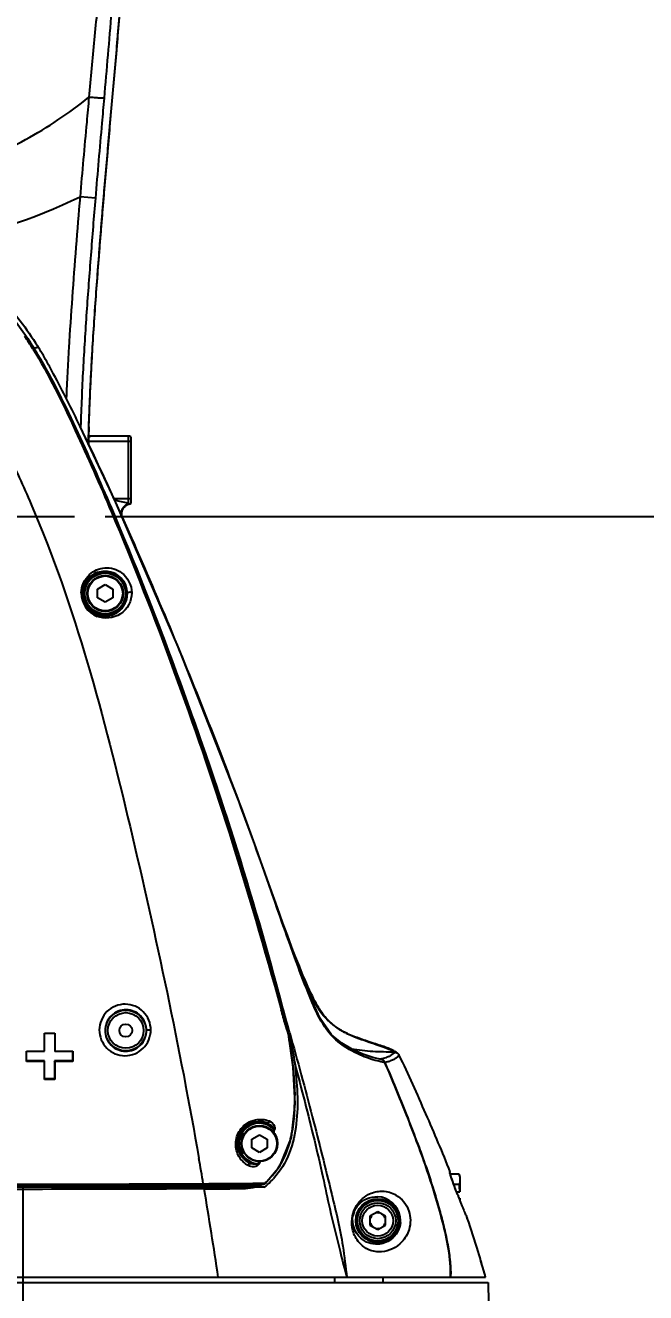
# Model space of a CAD drawing. Header units: millimetres. Extents: x 4086 to 8300, y 123 to 1549.
# Drawn here: x 7783.8 to 7813.9, y 1065.8 to 1127.4 of the extents above; entities that cross this region are included whole.
import ezdxf

# ---------------------------------------------------------------- set-up
doc = ezdxf.new("R2010")
doc.units = ezdxf.units.MM
doc.linetypes.add('CENTER', pattern=[0.6, 0.375, -0.075, 0.075, -0.075])
for name, color, linetype in [('中心线', 7, 'Continuous'), ('外形图', 7, 'Continuous'), ('尺寸标注', 7, 'Continuous'), ('运动范围', 7, 'Continuous')]:
    doc.layers.add(name, color=color, linetype=linetype)
doc.styles.add('思源黑', font='SourceHanSansCN-Normal.ttf')
doc.dimstyles.new('尺寸标注_1_4比例', dxfattribs={"dimtxt": 7, "dimasz": 6, "dimexe": 2, "dimexo": 1.5, "dimgap": 1, "dimtad": 1, "dimdec": 1, "dimlfac": 4, "dimdsep": 46, "dimtxsty": '思源黑', "dimcen": 0.09, "dimadec": 0, "dimazin": 0, "dimtp": 0.01, "dimtm": 0.01, "dimtfac": 1, "dimtdec": 1, "dimtofl": 0, "dimtmove": 0, "dimatfit": 3, "dimfxl": 1, "dimtolj": 1, "dimarcsym": 0})

# ---------------------------------------------------------------- blocks, each defined once
blk = doc.blocks.new('*D784')
at = {"layer": 'Defpoints', "color": 0}
for p in [(7771.133, 1079.219), (7783.633, 1072.555), (7783.633, 998.904)]:
    blk.add_point(p, dxfattribs=at)
at = {"layer": '尺寸标注', "color": 0, "lineweight": -2}
for p, q in [((7771.133, 1077.719), (7771.133, 996.904)), ((7783.633, 1071.055), (7783.633, 996.904)), ((7765.133, 998.904), (7759.133, 998.904)), ((7789.633, 998.904), (7795.633, 998.904))]:
    blk.add_line(p, q, dxfattribs=at)
at = {"layer": '尺寸标注', "color": 0}
for points in [[(7765.133, 997.904), (7765.133, 999.904), (7771.133, 998.904)], [(7789.633, 999.904), (7789.633, 997.904), (7783.633, 998.904)]]:
    blk.add_solid(points, dxfattribs=at)
at = {"layer": '尺寸标注', "color": 0, "insert": (7776.87, 1003.528), "char_height": 7, "attachment_point": 5, "style": '思源黑'}
blk.add_mtext('\\A1;50', dxfattribs=at)
blk = doc.blocks.new('*D786')
at = {"layer": 'Defpoints', "color": 0}
for p in [(7797.579, 1186.055), (7786.133, 1103.555), (7962.414, 1103.555)]:
    blk.add_point(p, dxfattribs=at)
at = {"layer": '尺寸标注', "color": 0, "lineweight": -2}
for p, q in [((7799.079, 1186.055), (7964.414, 1186.055)), ((7962.414, 1180.055), (7962.414, 1109.555)), ((7787.633, 1103.555), (7964.414, 1103.555))]:
    blk.add_line(p, q, dxfattribs=at)
at = {"layer": '尺寸标注', "color": 0}
for points in [[(7963.414, 1180.055), (7961.414, 1180.055), (7962.414, 1186.055)], [(7961.414, 1109.555), (7963.414, 1109.555), (7962.414, 1103.555)]]:
    blk.add_solid(points, dxfattribs=at)
at = {"layer": '尺寸标注', "color": 0, "insert": (7957.785, 1144.805), "char_height": 7, "attachment_point": 5, "rotation": 90, "style": '思源黑'}
blk.add_mtext('\\A1;330', dxfattribs=at)
blk = doc.blocks.new('*D787')
at = {"layer": 'Defpoints', "color": 0}
for p in [(7786.133, 1103.555), (7811.849, 1016.055), (7962.414, 1016.055)]:
    blk.add_point(p, dxfattribs=at)
at = {"layer": '尺寸标注', "color": 0, "lineweight": -2}
for p, q in [((7787.633, 1103.555), (7964.414, 1103.555)), ((7962.414, 1097.555), (7962.414, 1022.055)), ((7813.349, 1016.055), (7964.414, 1016.055))]:
    blk.add_line(p, q, dxfattribs=at)
at = {"layer": '尺寸标注', "color": 0}
for points in [[(7963.414, 1097.555), (7961.414, 1097.555), (7962.414, 1103.555)], [(7961.414, 1022.055), (7963.414, 1022.055), (7962.414, 1016.055)]]:
    blk.add_solid(points, dxfattribs=at)
at = {"layer": '尺寸标注', "color": 0, "insert": (7957.785, 1059.805), "char_height": 7, "attachment_point": 5, "rotation": 90, "style": '思源黑'}
blk.add_mtext('\\A1;350', dxfattribs=at)
blk = doc.blocks.new('*D791')
at = {"layer": 'Defpoints', "color": 0}
for p in [(7871.487, 1103.555), (7783.633, 1004.677), (7783.633, 978.687)]:
    blk.add_point(p, dxfattribs=at)
at = {"layer": '尺寸标注', "color": 0, "lineweight": -2}
for p, q in [((7871.487, 1102.055), (7871.487, 976.687)), ((7783.633, 1003.177), (7783.633, 976.687)), ((7865.487, 978.687), (7789.633, 978.687))]:
    blk.add_line(p, q, dxfattribs=at)
at = {"layer": '尺寸标注', "color": 0}
for points in [[(7789.633, 979.687), (7789.633, 977.687), (7783.633, 978.687)], [(7865.487, 977.687), (7865.487, 979.687), (7871.487, 978.687)]]:
    blk.add_solid(points, dxfattribs=at)
at = {"layer": '尺寸标注', "color": 0, "insert": (7827.56, 983.316), "char_height": 7, "attachment_point": 5, "style": '思源黑'}
blk.add_mtext('\\A1;351.4', dxfattribs=at)

msp = doc.modelspace()

# ---------------------------------------------------------------- linework, layer by layer
at = {"layer": '中心线', "linetype": 'CENTER', "ltscale": 20}
msp.add_line((7771.1327, 1103.5546), (7786.1327, 1103.5546), dxfattribs=at)
at = {"layer": '外形图'}
for p, q in [((7787.1561, 1119.0338), (7786.4097, 1119.0954)), ((7784.1632, 1111.7313), (7784.1403, 1111.7285)), ((7784.1403, 1111.7284), (7784.1475, 1111.7168)), ((7784.1636, 1111.7305), (7784.1727, 1111.7158)), ((7786.437, 1107.9253), (7786.4356, 1107.8842)), ((7788.7577, 1107.456), (7786.9459, 1107.456)), ((7788.7577, 1107.456), (7788.7577, 1104.194)), ((7786.8202, 1107.206), (7788.8827, 1107.206)), ((7788.8827, 1107.4225), (7788.8827, 1104.1867)), ((7788.8827, 1104.4032), (7788.0686, 1104.4032)), ((7787.2603, 1100.0196), (7787.6327, 1100.2346)), ((7787.6327, 1100.2346), (7788.0051, 1100.0196)), ((7787.2603, 1099.5896), (7787.2603, 1100.0196)), ((7787.6327, 1099.3746), (7787.2603, 1099.5896)), ((7788.0051, 1099.5896), (7787.6327, 1099.3746)), ((7788.0051, 1100.0196), (7788.0051, 1099.5896)), ((7791.8828, 1093.646), (7791.9136, 1093.5586)), ((7794.2516, 1089.3833), (7794.2544, 1089.3843)), ((7794.0559, 1087.1037), (7794.1088, 1086.9335)), ((7796.272, 1083.7778), (7796.0091, 1084.5104)), ((7796.1745, 1079.6341), (7796.1939, 1079.5645)), ((7796.2475, 1079.6546), (7796.2451, 1079.654)), ((7796.3395, 1079.2912), (7796.2475, 1079.6546)), ((7796.4859, 1078.6528), (7796.3395, 1079.2912)), ((7796.539, 1078.3797), (7796.4859, 1078.6528)), ((7784.6846, 1078.4152), (7785.1634, 1078.4159)), ((7784.6846, 1077.5421), (7784.6846, 1078.4152)), ((7785.1634, 1078.4159), (7785.1846, 1078.4159)), ((7785.1846, 1078.4159), (7785.1846, 1077.5428)), ((7796.539, 1078.3797), (7796.5216, 1078.3766)), ((7796.7765, 1076.7689), (7796.539, 1078.3797)), ((7783.8096, 1077.0423), (7783.8096, 1077.5411)), ((7783.8135, 1077.0706), (7783.8134, 1077.5467)), ((7784.6846, 1077.5421), (7784.6866, 1077.5474)), ((7785.1846, 1077.5428), (7785.1637, 1077.5479)), ((7786.0367, 1077.5441), (7786.0596, 1077.5441)), ((7786.0368, 1077.549), (7786.0368, 1077.3899)), ((7786.0368, 1077.3899), (7786.0369, 1077.0731)), ((7786.0596, 1077.5441), (7786.0596, 1077.0453)), ((7783.8096, 1077.0423), (7783.8136, 1077.0707)), ((7784.6846, 1077.0433), (7784.6867, 1077.0714)), ((7784.6846, 1076.1705), (7784.6846, 1077.0433)), ((7784.6869, 1076.2008), (7784.6867, 1077.0713)), ((7785.1846, 1077.0439), (7785.1638, 1077.0719)), ((7785.1639, 1077.0719), (7785.164, 1076.2014)), ((7785.1846, 1077.0439), (7785.1846, 1076.1712)), ((7786.0596, 1077.0453), (7786.0368, 1077.0731)), ((7784.6846, 1076.1705), (7784.6869, 1076.2009)), ((7785.1846, 1076.1712), (7784.6846, 1076.1705)), ((7785.164, 1076.2013), (7784.6869, 1076.2008)), ((7785.1846, 1076.1712), (7785.164, 1076.2014)), ((7795.8741, 1073.7571), (7795.8133, 1073.7718)), ((7794.7603, 1073.2696), (7795.1327, 1073.4846)), ((7794.7603, 1072.8396), (7794.7603, 1073.2696)), ((7795.1327, 1073.4846), (7795.5051, 1073.2696)), ((7795.5051, 1073.2696), (7795.5051, 1072.8396)), ((7795.1327, 1072.6246), (7794.7603, 1072.8396)), ((7795.5051, 1072.8396), (7795.1327, 1072.6246)), ((7795.0883, 1072.033), (7795.0393, 1072.0702)), ((7795.4133, 1071.1112), (7796.1231, 1071.9482)), ((7792.3682, 1071.103), (7792.4028, 1071.1031)), ((7792.4028, 1071.103), (7792.4473, 1071.1032)), ((7794.8161, 1071.1217), (7794.9333, 1071.1228)), ((7794.9333, 1071.1228), (7795.2132, 1071.1256)), ((7795.2132, 1071.1256), (7795.3442, 1071.127)), ((7795.3442, 1071.127), (7795.3668, 1071.1272)), ((7795.3668, 1071.1272), (7795.3987, 1071.1275)), ((7795.3934, 1071.0962), (7795.4133, 1071.1112)), ((7795.4115, 1071.1132), (7795.3983, 1071.128)), ((7804.3907, 1071.6759), (7804.3908, 1071.6764)), ((7804.3907, 1071.6753), (7804.3907, 1071.6759)), ((7804.3907, 1071.6747), (7804.3907, 1071.6753)), ((7804.3908, 1071.6764), (7804.3909, 1071.677)), ((7804.3909, 1071.677), (7804.391, 1071.6774)), ((7804.3935, 1071.6421), (7804.3929, 1071.6451)), ((7804.3979, 1071.6235), (7804.3935, 1071.6421)), ((7804.8464, 1071.5649), (7804.414, 1071.5649)), ((7804.4945, 1071.316), (7804.4965, 1071.3113)), ((7804.8827, 1071.4296), (7804.8464, 1071.5649)), ((7804.8827, 1071.4296), (7804.8827, 1070.7046)), ((7795.3686, 1070.9296), (7770.6339, 1070.9296)), ((7792.3683, 1071.0364), (7792.4032, 1071.0366)), ((7792.4452, 1070.8523), (7792.3694, 1070.852)), ((7792.4032, 1071.0366), (7792.448, 1071.0368)), ((7794.6555, 1071.0497), (7794.9346, 1071.0517)), ((7794.9346, 1071.0517), (7795.209, 1071.0537)), ((7801.0002, 1070.737), (7801.1173, 1070.7385)), ((7804.8464, 1071.0598), (7804.5855, 1071.0598)), ((7804.7166, 1070.7046), (7804.8827, 1070.7046)), ((7804.7261, 1070.6792), (7804.7166, 1070.7046)), ((7804.8827, 1070.4046), (7804.8312, 1070.4046)), ((7804.8827, 1070.4046), (7804.8827, 1070.2714)), ((7800.8827, 1069.7376), (7800.5077, 1069.5211)), ((7800.5077, 1069.5211), (7800.5077, 1069.0881)), ((7801.2577, 1069.5211), (7800.8827, 1069.7376)), ((7801.2577, 1069.0881), (7801.2577, 1069.5211)), ((7800.5077, 1069.0881), (7800.8827, 1068.8716)), ((7800.8827, 1068.8716), (7801.2577, 1069.0881)), ((7805.7618, 1067.8046), (7805.7725, 1067.8046)), ((7761.0113, 1066.3046), (7806.2486, 1066.3046)), ((7762.8457, 1066.5546), (7804.4184, 1066.5546)), ((7798.7881, 1066.5546), (7798.7881, 1066.3046)), ((7798.7881, 1066.5546), (7798.7881, 1066.3046)), ((7801.1327, 1066.5546), (7801.1327, 1066.3046)), ((7804.4184, 1066.5546), (7806.1277, 1066.5546)), ((7806.2486, 1066.3046), (7806.2748, 1065.3046))]:
    msp.add_line(p, q, dxfattribs=at)
for points in [[(7794.2544, 1089.3843), (7791.2295, 1097.094), (7788.1009, 1104.3343), (7786.4167, 1107.9262)], [(7786.9458, 1107.456), (7786.9152, 1107.4569), (7786.8798, 1107.4604), (7786.8447, 1107.4664), (7786.83, 1107.47)], [(7788.4808, 1103.4705), (7788.4687, 1103.5), (7788.4571, 1103.535), (7788.4481, 1103.5708), (7788.4417, 1103.6073), (7788.4381, 1103.6441), (7788.4372, 1103.6811), (7788.439, 1103.718), (7788.4435, 1103.7547), (7788.4508, 1103.7908), (7788.4606, 1103.8263), (7788.4731, 1103.861), (7788.488, 1103.8946), (7788.5054, 1103.9271), (7788.5251, 1103.9581), (7788.547, 1103.9877), (7788.5712, 1104.0156), (7788.5974, 1104.0418), (7788.6255, 1104.0659), (7788.6553, 1104.0879), (7788.6867, 1104.1077), (7788.7194, 1104.125), (7788.7531, 1104.1398), (7788.7876, 1104.1521), (7788.8175, 1104.1605)], [(7796.2497, 1083.7947), (7795.7067, 1085.3516), (7794.9713, 1087.422), (7794.2544, 1089.3843)], [(7796.0091, 1084.5104), (7795.5095, 1085.9091), (7795.4094, 1086.1885)], [(7801.0462, 1077.1447), (7800.6429, 1077.236), (7800.155, 1077.3962), (7799.653, 1077.6254), (7799.1412, 1077.9367), (7798.6383, 1078.3449), (7798.0895, 1079.1338), (7797.5043, 1080.4038), (7796.8612, 1082.0873), (7796.2497, 1083.7948)], [(7800.4552, 1078.0074), (7800.3722, 1078.0346), (7800.2891, 1078.062), (7800.206, 1078.0897), (7800.1231, 1078.1178), (7800.0406, 1078.1463), (7799.9586, 1078.1754), (7799.8773, 1078.2051), (7799.7969, 1078.2355), (7799.7174, 1078.2665), (7799.6392, 1078.2984), (7799.562, 1078.331), (7799.486, 1078.3646), (7799.4111, 1078.3991), (7799.3372, 1078.4347), (7799.2643, 1078.4716), (7799.1923, 1078.5099), (7799.1211, 1078.55), (7799.0505, 1078.5922), (7798.9801, 1078.6368), (7798.9096, 1078.6845), (7798.839, 1078.7352), (7798.7684, 1078.7888), (7798.6985, 1078.8448), (7798.63, 1078.9028), (7798.5633, 1078.9624), (7798.4992, 1079.0235), (7798.4389, 1079.085), (7798.3816, 1079.1477), (7798.3257, 1079.2131), (7798.2706, 1079.2819), (7798.2161, 1079.3543), (7798.1623, 1079.4299), (7798.109, 1079.5089), (7798.0558, 1079.5919), (7798.0019, 1079.6799), (7797.9467, 1079.7741), (7797.8897, 1079.8756), (7797.8305, 1079.9852), (7797.7689, 1080.1036), (7797.7046, 1080.2317), (7797.6372, 1080.3706), (7797.5662, 1080.5215), (7797.4915, 1080.6853), (7797.4133, 1080.8615), (7797.3321, 1081.049), (7797.2484, 1081.2473), (7797.1622, 1081.4556), (7797.0738, 1081.6736), (7796.9832, 1081.9008), (7796.8905, 1082.137), (7796.7953, 1082.3829), (7796.6973, 1082.6391), (7796.5961, 1082.9065), (7796.4914, 1083.1858), (7796.3827, 1083.4779), (7796.272, 1083.7778)], [(7801.8456, 1077.4494), (7801.7841, 1077.4943), (7801.7218, 1077.5332), (7801.659, 1077.5677), (7801.5953, 1077.5993), (7801.5299, 1077.6292), (7801.4622, 1077.6581), (7801.3924, 1077.6862), (7801.3207, 1077.7137), (7801.2474, 1077.7409), (7801.1726, 1077.7678), (7801.0966, 1077.7945), (7801.0195, 1077.821), (7800.9413, 1077.8475), (7800.8623, 1077.8739), (7800.7824, 1077.9004), (7800.7016, 1077.927), (7800.4552, 1078.0074)], [(7796.1231, 1071.9482), (7796.6839, 1073.3499), (7796.8682, 1074.9788), (7796.7765, 1076.7689)], [(7795.213, 1071.0537), (7795.2556, 1071.0559), (7795.3934, 1071.0962)], [(7804.4092, 1071.5817), (7804.4031, 1071.6034), (7804.3984, 1071.6214), (7804.3979, 1071.6235)], [(7804.4165, 1071.5564), (7804.4092, 1071.5817), (7804.4031, 1071.6035)], [(7804.4965, 1071.3113), (7804.4838, 1071.3481), (7804.4704, 1071.3877), (7804.4578, 1071.4257), (7804.446, 1071.4619), (7804.4351, 1071.496), (7804.4252, 1071.5276), (7804.4165, 1071.5564)], [(7804.7565, 1070.599), (7804.7084, 1070.7264), (7804.6839, 1070.7919), (7804.6598, 1070.8566), (7804.6364, 1070.9201), (7804.6137, 1070.9823), (7804.5916, 1071.0428), (7804.5704, 1071.1017), (7804.5501, 1071.1585), (7804.5308, 1071.2131), (7804.5124, 1071.2653), (7804.4965, 1071.3113)], [(7792.4482, 1070.9296), (7792.4486, 1070.9162), (7792.4485, 1070.9027), (7792.448, 1070.8894), (7792.4472, 1070.8764), (7792.446, 1070.8639), (7792.4443, 1070.8518)], [(7794.4519, 1070.9296), (7794.4519, 1070.9163), (7794.4514, 1070.9032), (7794.4504, 1070.8903), (7794.4489, 1070.8778), (7794.4469, 1070.8658)]]:
    msp.add_lwpolyline(points, dxfattribs=at)
for centre, radius in [((7787.6327, 1099.8046), 1.0638), ((7787.6327, 1099.8046), 0.9888), ((7787.6327, 1099.8046), 0.875), ((7787.6327, 1099.8046), 0.85), ((7788.6327, 1078.5546), 0.9908), ((7788.6327, 1078.5546), 0.8658), ((7788.6327, 1078.5546), 0.3125), ((7795.1327, 1073.0546), 0.875), ((7795.1327, 1073.0546), 0.85), ((7800.8827, 1069.3046), 1.0638), ((7800.8827, 1069.3046), 0.9888), ((7800.8827, 1069.3046), 0.875), ((7800.8827, 1069.3046), 0.75)]:
    msp.add_circle(centre, radius, dxfattribs=at)
for centre, radius, start, end in [((7775.0573, 1142.3051), 25.8373, 279.349779, 296.064274), ((7767.2471, 1101.2904), 19.8192, 31.69455, 33.787128), ((7768.1824, 1101.8847), 18.7494, 33.161321, 33.868038), ((7768.5376, 1102.0953), 18.3572, 33.682333, 33.940977), ((7767.3942, 1101.3405), 19.7273, 31.781422, 33.664701), ((7767.0125, 1101.1241), 20.1449, 31.762944, 33.152258), ((7767.0304, 1100.9019), 20.4792, 32.034611, 32.293829), ((7771.1135, 1103.4566), 15.6628, 28.729473, 32.035042), ((7783.7363, 1112.2296), 0.6457, 305.249179, 306.372898), ((7763.0256, 1098.6617), 24.8518, 31.525532, 31.687146), ((7768.3425, 1101.8394), 18.8702, 27.214344, 28.991275), ((7913.8796, 1103.6173), 127.1133, 178.064513, 178.440762), ((7788.7577, 1107.206), 0.25, 60.000016, 89.999979), ((7788.7572, 1104.4043), 0.2512, 283.880716, 299.960384), ((7787.6104, 1099.7993), 1.0942, 107.933183, 179.724311), ((7787.6073, 1099.7949), 1.0989, 0.502521, 69.47523), ((7787.6867, 1099.8212), 1.2172, 179.546055, 248.592061), ((7787.6144, 1099.7986), 1.0982, 179.685817, 248.928098), ((7787.6125, 1099.7941), 1.0936, 293.44052, 0.548433), ((7787.6129, 1099.7944), 1.0937, 248.922099, 293.416049), ((7620.7133, 1033.1671), 181.5397, 19.459717, 19.91678), ((7620.1368, 1032.9667), 182.1501, 17.290145, 19.42958), ((7594.5687, 1024.9546), 208.9441, 16.887813, 17.255273), ((7437.7133, 980.1134), 372.02, 15.391329, 15.505283), ((7772.5228, 1073.6189), 24.4779, 13.377501, 14.273534), ((7420.157, 974.0287), 390.6601, 15.500759, 15.684741), ((7753.966, 1068.5791), 43.7269, 13.176384, 14.654174), ((7769.8818, 1072.3301), 27.375, 12.124977, 13.125731), ((7786.0426, 1075.2114), 10.8066, 357.217833, 0.916368), ((7795.1327, 1073.0546), 1.0638, 69.427137, 240.399601), ((7795.1327, 1073.0546), 0.9888, 46.500998, 264.580172), ((7795.1215, 1073.0579), 1.0647, 68.802367, 73.051616), ((7789.8968, 1075.2053), 6.0877, 345.1274, 346.381159), ((7789.8986, 1075.2213), 6.1522, 344.568385, 346.23181), ((7790.7892, 1074.7139), 6.027, 345.312016, 349.417681), ((7544.8922, 1029.124), 251.0452, 9.626041, 9.909309), ((7794.9179, 1072.6831), 0.6347, 240.697692, 253.44637), ((7791.9486, 1074.416), 3.8801, 322.801753, 324.805061), ((7791.8934, 1074.4444), 4.0028, 322.956183, 325.028892), ((7791.8813, 1074.4529), 4.0176, 325.027784, 325.339047), ((7792.8763, 1073.9815), 3.8071, 320.177313, 324.74596), ((7792.8588, 1073.9922), 3.8276, 324.766305, 330.269111), ((7787.7773, 1824.3353), 753.2465, 270.3552241, 270.4905207), ((7792.5875, 1074.2545), 4.2049, 311.955792, 314.613244), ((7792.8121, 1074.13), 4.0955, 311.585527, 317.148406), ((7792.7183, 1074.1218), 4.0185, 314.614933, 317.39993), ((7792.8119, 1074.0353), 3.8911, 317.40446, 320.17661), ((7805.9996, 1072.0555), 1.66, 194.269713, 194.540194), ((7803.6065, 1071.3918), 1.2836, 345.006182, 347.182014), ((7782.8965, 2768.3366), 1697.3266, 269.6819176, 270.3197374), ((7788.1294, 1832.0626), 761.223, 270.3248499, 270.4755119), ((7534.2958, 1027.3503), 261.7891, 8.612737, 9.565217), ((7792.5257, 1074.4517), 4.5263, 308.909199, 310.827583), ((7792.6297, 1074.3305), 4.3665, 310.834546, 311.629705), ((7800.8127, 1069.2986), 1.1746, 9.725945, 86.583727), ((7837.7568, 1083.0633), 35.2752, 200.769204, 201.030057), ((7837.5721, 1082.9922), 35.0773, 201.02984, 201.263007), ((7801.3236, 1070.5663), 3.5594, 355.662406, 357.395238), ((7800.805, 1069.3265), 1.1434, 159.135556, 169.488383), ((7800.8827, 1069.3046), 0.375, 139.999402, 160.000585), ((7800.8827, 1069.3046), 0.375, 79.999403, 100.000597), ((7800.8827, 1069.3046), 0.375, 19.999415, 60), ((7800.8238, 1069.3015), 1.1631, 355.870822, 9.680067), ((7762.6786, 1054.4804), 45.1068, 17.181066, 19.354865), ((7800.8827, 1069.3046), 0.375, 199.999415, 240), ((7800.8827, 1069.3046), 0.375, 259.999403, 280.000597), ((7800.8827, 1069.3046), 0.375, 319.999402, 340.000585), ((7771.3925, 1057.0635), 36.0085, 15.282579, 17.355151), ((7771.362, 1057.0471), 36.0425, 16.333437, 16.652144), ((7772.6029, 1057.4071), 34.7504, 15.262117, 15.959496), ((7799.5113, 1066.7054), 4.9203, 358.243969, 0.034604)]:
    msp.add_arc(centre, radius, start, end, dxfattribs=at)
for points, knots in [([(7786.8141, 1107.0784), (7786.8436, 1108.0404), (7786.8954, 1109.4826), (7786.9969, 1111.4029), (7787.087, 1112.8403), (7787.1871, 1114.2757), (7787.3297, 1116.1868), (7787.5209, 1118.5725), (7787.7671, 1121.432), (7788.0229, 1124.2886), (7788.2732, 1127.1448), (7788.5049, 1130.0028), (7788.7105, 1132.8638), (7788.8817, 1135.7292), (7788.9803, 1138.1208), (7789.0256, 1140.0365), (7789.0493, 1141.955), (7789.0455, 1144.3559), (7789.02, 1147.2402), (7788.975, 1150.1287), (7788.9297, 1152.0556), (7788.9033, 1153.0197)], [0, 0, 0, 0, 0.0627409, 0.0940615, 0.1253519, 0.1566158, 0.1878557, 0.2502735, 0.3126273, 0.3749392, 0.43723, 0.4995228, 0.5618431, 0.6242082, 0.686626, 0.7178598, 0.7491141, 0.8116914, 0.874362, 0.9371302, 1, 1, 1, 1]), ([(7786.8389, 1107.9105), (7786.8706, 1108.8519), (7786.9547, 1110.7339), (7787.1015, 1113.0842), (7787.237, 1114.963), (7787.3454, 1116.3717), (7787.4582, 1117.78), (7787.5749, 1119.1879), (7787.6952, 1120.5956), (7787.8189, 1122.003), (7787.9441, 1123.4102), (7788.1106, 1125.2866), (7788.2729, 1127.1633), (7788.4264, 1129.0408), (7788.5726, 1130.9189), (7788.705, 1132.798), (7788.8178, 1134.6784), (7788.8912, 1136.0895), (7788.952, 1137.5011), (7788.9911, 1138.6778), (7789.0149, 1139.6194), (7789.0334, 1140.5611), (7789.052, 1142.2093), (7789.0482, 1144.0932), (7789.0309, 1145.9769), (7789.0143, 1147.3897), (7788.994, 1148.8024), (7788.961, 1150.6859), (7788.9287, 1152.0983), (7788.9029, 1153.0398)], [0, 0, 0, 0, 0.0625037, 0.1250014, 0.1562508, 0.1875006, 0.2187503, 0.2499997, 0.281249, 0.3124983, 0.3437477, 0.3749972, 0.4374961, 0.4687455, 0.4999951, 0.5624943, 0.5937452, 0.6249974, 0.6562495, 0.6875001, 0.7031249, 0.7187492, 0.7499977, 0.8124988, 0.8437512, 0.8750027, 0.9062529, 0.9375022, 1, 1, 1, 1]), ([(7788.2291, 1132.2713), (7788.1425, 1130.8769), (7787.9405, 1128.0818), (7787.7001, 1125.2899), (7787.5773, 1123.8902)], [0, 0, 0, 0, 0.498577, 1, 1, 1, 1]), ([(7787.5776, 1131.38), (7787.5091, 1130.7624), (7787.3438, 1129.2145), (7787.097, 1126.7324), (7786.9249, 1124.8675), (7786.8406, 1123.9338)], [0, 0, 0, 0, 0.2491205, 0.6241293, 1, 1, 1, 1]), ([(7762.601, 1124.3454), (7763.4062, 1123.6285), (7765.105, 1122.328), (7767.4531, 1121.076), (7769.408, 1120.3435), (7771.406, 1119.7902), (7773.4849, 1119.5064), (7775.601, 1119.508), (7777.2302, 1119.6598), (7778.8764, 1119.9654), (7780.5274, 1120.4303), (7782.1698, 1121.0619), (7783.7875, 1121.8588), (7785.3592, 1122.8135), (7786.3559, 1123.5454), (7786.8406, 1123.9338)], [0, 0, 0, 0, 0.1221509, 0.2412699, 0.299964, 0.3583793, 0.4759216, 0.536153, 0.5978598, 0.6610295, 0.7255986, 0.7919081, 0.8601118, 0.9296316, 1, 1, 1, 1]), ([(7786.8406, 1123.9338), (7786.8047, 1123.5306), (7786.6593, 1121.918), (7786.5117, 1120.3056), (7786.4097, 1119.0954)], [0, 0, 0, 0, 0.2499531, 1, 1, 1, 1]), ([(7787.5773, 1123.8902), (7787.5755, 1123.8891), (7787.5687, 1123.8885), (7787.5561, 1123.8875), (7787.5366, 1123.8874), (7787.5109, 1123.8877), (7787.4791, 1123.8888), (7787.4253, 1123.891), (7787.3454, 1123.8954), (7787.2365, 1123.9024), (7787.113, 1123.9114), (7786.9794, 1123.9219), (7786.8874, 1123.9297), (7786.8406, 1123.9338)], [0, 0, 0, 0, 0.0087127, 0.0262208, 0.0525305, 0.0874459, 0.1306699, 0.1818227, 0.3060282, 0.4556364, 0.6252989, 0.8089448, 1, 1, 1, 1]), ([(7787.5773, 1123.8902), (7787.5418, 1123.4856), (7787.3992, 1121.867), (7787.2577, 1120.2483), (7787.1561, 1119.0338)], [0, 0, 0, 0, 0.2499529, 1, 1, 1, 1]), ([(7757.0752, 1096.5075), (7756.1993, 1098.2618), (7755.1751, 1102.1722), (7755.8493, 1108.1519), (7758.6878, 1113.4813), (7763.2932, 1117.3829), (7769.0156, 1119.2985), (7774.0498, 1119.0132), (7777.7835, 1117.7002), (7780.3549, 1116.2016), (7782.6209, 1114.2672), (7783.8149, 1112.677), (7784.3419, 1111.8432)], [0, 0, 0, 0, 0.1246615, 0.2495627, 0.3744523, 0.4993392, 0.6242252, 0.7491163, 0.811842, 0.8745688, 0.9372862, 1, 1, 1, 1]), ([(7762.0979, 1115.9801), (7763.7416, 1117.1629), (7767.5424, 1118.8885), (7773.7661, 1119.0948), (7778.6324, 1117.2372), (7781.8773, 1114.7614), (7783.1993, 1113.1884), (7783.767, 1112.3448)], [0, 0, 0, 0, 0.2497135, 0.4994293, 0.7491347, 0.8746057, 1, 1, 1, 1]), ([(7786.4097, 1119.0954), (7786.341, 1118.2791), (7786.2076, 1116.6461), (7786.0223, 1114.1956), (7785.8837, 1112.1523), (7785.7925, 1110.5164), (7785.7551, 1109.6981), (7785.7381, 1109.2888)], [0, 0, 0, 0, 0.2499999, 0.4999998, 0.7499993, 0.8749999, 1, 1, 1, 1]), ([(7787.1561, 1119.0338), (7787.0787, 1118.1093), (7786.9289, 1116.2598), (7786.7215, 1113.4843), (7786.5739, 1111.1696), (7786.4871, 1109.3161), (7786.4528, 1108.389), (7786.437, 1107.9253)], [0, 0, 0, 0, 0.2500004, 0.5000006, 0.7499994, 0.8749997, 1, 1, 1, 1]), ([(7784.3912, 1111.7648), (7784.3377, 1111.7551), (7784.2612, 1111.757), (7784.1944, 1111.7195), (7784.1748, 1111.7171)], [0, 0, 0, 0, 0.7334265, 1, 1, 1, 1]), ([(7784.1133, 1111.705), (7784.8978, 1110.4369), (7786.189, 1107.7843), (7788.4883, 1102.5575), (7791.0256, 1096.0474), (7793.7831, 1088.002), (7795.3799, 1082.4962), (7796.1745, 1079.6341)], [0, 0, 0, 0, 0.1302988, 0.2569974, 0.4992281, 0.7404428, 1, 1, 1, 1]), ([(7784.1403, 1111.7285), (7784.1395, 1111.726), (7784.1316, 1111.7196), (7784.1247, 1111.7138), (7784.1192, 1111.7098)], [0, 0, 0, 0, 0.2782376, 1, 1, 1, 1]), ([(7784.1475, 1111.7168), (7784.9584, 1110.4054), (7786.2943, 1107.6373), (7788.7359, 1102.0769), (7790.3686, 1097.8419), (7791.3949, 1095.0095)], [0, 0, 0, 0, 0.2537507, 0.504214, 1, 1, 1, 1]), ([(7796.2704, 1079.6413), (7795.5497, 1082.413), (7793.9427, 1087.9144), (7791.1478, 1096.0408), (7788.5126, 1102.7035), (7786.189, 1107.9354), (7784.9203, 1110.5113), (7784.1678, 1111.7288)], [0, 0, 0, 0, 0.2500125, 0.5000258, 0.7500419, 0.8750549, 1, 1, 1, 1]), ([(7784.2094, 1111.6561), (7784.9556, 1110.4398), (7786.2144, 1107.869), (7788.53, 1102.6525), (7791.151, 1096.0075), (7793.9318, 1087.904), (7795.529, 1082.4179), (7796.2451, 1079.654)], [0, 0, 0, 0, 0.1249487, 0.2499629, 0.499978, 0.7499895, 1, 1, 1, 1]), ([(7781.5788, 1109.2386), (7782.0303, 1108.4179), (7782.8596, 1106.7211), (7783.6585, 1105.0109), (7784.0335, 1104.1372)], [0, 0, 0, 0, 0.4962808, 1, 1, 1, 1]), ([(7794.2516, 1089.3833), (7793.0856, 1092.5301), (7790.5986, 1098.7659), (7787.8801, 1104.9063), (7786.4166, 1107.9261)], [0, 0, 0, 0, 0.500008, 1, 1, 1, 1]), ([(7786.9457, 1107.456), (7786.9467, 1107.456), (7786.9418, 1107.4539), (7786.9399, 1107.4524), (7786.9346, 1107.4496), (7786.929, 1107.4467), (7786.9194, 1107.4417), (7786.906, 1107.4346), (7786.8884, 1107.4251), (7786.8618, 1107.4112), (7786.8413, 1107.4002), (7786.8272, 1107.3927)], [0, 0, 0, 0, 0.0225043, 0.0509663, 0.0905134, 0.140492, 0.1978712, 0.3296752, 0.4800134, 0.6444514, 1, 1, 1, 1]), ([(7784.0336, 1104.1373), (7786.1893, 1099.1161), (7788.9794, 1088.4444), (7791.2468, 1077.7386), (7792.1924, 1072.3262)], [0, 0, 0, 0, 0.4986308, 1, 1, 1, 1]), ([(7788.7577, 1104.194), (7788.6492, 1104.2176), (7788.43, 1104.2646), (7788.2109, 1104.3118), (7788.1003, 1104.3356)], [0, 0, 0, 0, 0.4954201, 1, 1, 1, 1]), ([(7788.7577, 1104.194), (7788.711, 1104.1724), (7788.6206, 1104.1112), (7788.5091, 1103.9884), (7788.4249, 1103.8422), (7788.3916, 1103.7346), (7788.3829, 1103.681)], [0, 0, 0, 0, 0.235035, 0.4913205, 0.7522724, 1, 1, 1, 1]), ([(7788.8175, 1104.1605), (7788.8175, 1104.1605), (7788.8169, 1104.1606), (7788.8164, 1104.1611), (7788.8149, 1104.1617), (7788.8121, 1104.1632), (7788.8072, 1104.1656), (7788.8001, 1104.1693), (7788.7914, 1104.174), (7788.7769, 1104.1821), (7788.7655, 1104.189), (7788.7577, 1104.194)], [0, 0, 0, 0, 0.0043767, 0.0175465, 0.0395481, 0.0703012, 0.1570738, 0.2748683, 0.4206479, 0.592243, 1, 1, 1, 1]), ([(7786.4696, 1099.8308), (7786.472, 1100.1585), (7786.7496, 1100.7822), (7787.6217, 1101.1465), (7788.579, 1100.8833), (7788.9224, 1100.203), (7788.9243, 1099.8395)], [0, 0, 0, 0, 0.2632965, 0.4810757, 0.7079946, 1, 1, 1, 1]), ([(7788.9243, 1099.8395), (7788.9263, 1099.4489), (7788.502, 1098.6291), (7787.5943, 1098.5497), (7787.2424, 1098.6879)], [0, 0, 0, 0, 0.5082221, 1, 1, 1, 1]), ([(7788.9243, 1099.8395), (7788.8651, 1099.8665), (7788.7757, 1099.8744), (7788.7066, 1099.8169), (7788.7061, 1099.8046)], [0, 0, 0, 0, 0.8407302, 1, 1, 1, 1]), ([(7794.5022, 1085.6526), (7794.6502, 1085.1652), (7795.2482, 1083.1705), (7795.8203, 1081.1682), (7796.2435, 1079.6532)], [0, 0, 0, 0, 0.2446061, 1, 1, 1, 1]), ([(7796.2496, 1083.7946), (7796.2498, 1083.7941), (7796.2479, 1083.7925), (7796.2466, 1083.7916), (7796.2454, 1083.791)], [0, 0, 0, 0, 0.2889012, 1, 1, 1, 1]), ([(7800.7597, 1077.0999), (7800.4693, 1077.1791), (7799.7942, 1077.4367), (7798.374, 1078.2833), (7797.3366, 1080.7219), (7796.6485, 1082.6541), (7796.2454, 1083.791)], [0, 0, 0, 0, 0.1068152, 0.2564582, 0.5718391, 1, 1, 1, 1]), ([(7796.2552, 1083.7799), (7796.2592, 1083.7803), (7796.2642, 1083.7809), (7796.2713, 1083.7795), (7796.272, 1083.7778)], [0, 0, 0, 0, 0.6855296, 1, 1, 1, 1]), ([(7797.4322, 1080.5919), (7797.5221, 1080.4168), (7797.698, 1080.089), (7797.9651, 1079.6488), (7798.1863, 1079.3428), (7798.3532, 1079.1514), (7798.4951, 1079.007), (7798.6635, 1078.8586), (7798.8574, 1078.7098), (7799.0408, 1078.5898), (7799.2145, 1078.4918), (7799.3793, 1078.4091), (7799.5839, 1078.3158), (7799.9082, 1078.1847), (7800.3355, 1078.0386), (7800.79, 1077.8862), (7801.1211, 1077.7714), (7801.346, 1077.6852), (7801.4828, 1077.6264), (7801.5956, 1077.5688), (7801.6603, 1077.5266), (7801.6873, 1077.5048)], [0, 0, 0, 0, 0.1078921, 0.2039432, 0.282196, 0.3144993, 0.3431298, 0.3931649, 0.4374133, 0.4771039, 0.5132036, 0.5467072, 0.578218, 0.6364621, 0.7384641, 0.8257851, 0.8993571, 0.9305903, 0.9578421, 0.9809713, 1, 1, 1, 1]), ([(7789.8504, 1078.58), (7789.8498, 1078.8982), (7789.5806, 1079.559), (7788.6068, 1079.9632), (7787.6219, 1079.5699), (7787.3473, 1078.9017), (7787.3468, 1078.5805)], [0, 0, 0, 0, 0.2492708, 0.4975884, 0.7482891, 1, 1, 1, 1]), ([(7789.6445, 1078.5546), (7789.6439, 1078.8104), (7789.4278, 1079.3409), (7788.646, 1079.6672), (7787.8514, 1079.3533), (7787.6282, 1078.8142), (7787.6276, 1078.5546)], [0, 0, 0, 0, 0.2488869, 0.496313, 0.7473808, 1, 1, 1, 1]), ([(7787.3468, 1078.5805), (7787.3464, 1078.2616), (7787.6144, 1077.5984), (7788.5906, 1077.1929), (7789.577, 1077.5882), (7789.8509, 1078.2582), (7789.8504, 1078.58)], [0, 0, 0, 0, 0.2493014, 0.497663, 0.7483547, 1, 1, 1, 1]), ([(7787.6276, 1078.5546), (7787.627, 1078.2981), (7787.8421, 1077.7649), (7788.6262, 1077.4368), (7789.423, 1077.7526), (7789.6451, 1078.2943), (7789.6445, 1078.5546)], [0, 0, 0, 0, 0.248891, 0.4963947, 0.7474139, 1, 1, 1, 1]), ([(7789.8504, 1078.58), (7789.8017, 1078.579), (7789.7503, 1078.5648), (7789.6479, 1078.575), (7789.6445, 1078.5546)], [0, 0, 0, 0, 0.701295, 1, 1, 1, 1]), ([(7796.6076, 1078.433), (7796.9825, 1077.0814), (7797.6928, 1074.4712), (7798.5446, 1071.0154), (7799.1738, 1068.4181), (7799.315, 1067.0582), (7799.3828, 1066.5546)], [0, 0, 0, 0, 0.3446618, 0.6644803, 0.8751252, 1, 1, 1, 1]), ([(7801.6881, 1077.5048), (7801.3414, 1077.5036), (7800.8209, 1077.5128), (7800.1295, 1077.5684), (7799.7856, 1077.6166), (7799.615, 1077.6477)], [0, 0, 0, 0, 0.4998564, 0.7499535, 1, 1, 1, 1]), ([(7801.6881, 1077.5048), (7801.6763, 1077.4682), (7801.6321, 1077.4167), (7801.5568, 1077.3612), (7801.4783, 1077.3151), (7801.3839, 1077.2696), (7801.2272, 1077.2075), (7801.0978, 1077.1728), (7801.006, 1077.1537)], [0, 0, 0, 0, 0.1464831, 0.2435695, 0.3586025, 0.4917369, 0.6428561, 1, 1, 1, 1]), ([(7801.9155, 1077.3604), (7801.9058, 1077.3288), (7801.8723, 1077.2833), (7801.8133, 1077.2326), (7801.727, 1077.1738), (7801.5871, 1077.1024), (7801.4621, 1077.0576), (7801.3917, 1077.0369)], [0, 0, 0, 0, 0.1568517, 0.2558691, 0.37104, 0.6515671, 1, 1, 1, 1]), ([(7801.6876, 1077.5046), (7801.7159, 1077.5044), (7801.7729, 1077.4952), (7801.8235, 1077.4671), (7801.8456, 1077.4494)], [0, 0, 0, 0, 0.4993941, 1, 1, 1, 1]), ([(7801.8456, 1077.4494), (7801.8679, 1077.4315), (7801.8938, 1077.402), (7801.9118, 1077.3683), (7801.9158, 1077.3597)], [0, 0, 0, 0, 0.7488905, 1, 1, 1, 1]), ([(7801.9158, 1077.3597), (7802.3565, 1076.4125), (7803.2127, 1074.5324), (7804.0163, 1072.6288), (7804.3929, 1071.6796)], [0, 0, 0, 0, 0.5056745, 1, 1, 1, 1]), ([(7796.8455, 1076.9619), (7796.9683, 1075.9892), (7797.0678, 1074.5028), (7796.665, 1072.5665), (7796.1465, 1071.7029), (7795.8146, 1071.3446)], [0, 0, 0, 0, 0.5004863, 0.7506758, 1, 1, 1, 1]), ([(7796.8455, 1076.9619), (7797.1764, 1075.7175), (7797.6514, 1073.8776), (7798.2055, 1071.5193), (7798.5774, 1069.7114), (7798.9847, 1068.0907), (7799.2604, 1066.9752), (7799.3828, 1066.5546)], [0, 0, 0, 0, 0.3605688, 0.5320657, 0.678335, 0.8773285, 1, 1, 1, 1]), ([(7801.2328, 1076.9946), (7801.1964, 1077.0008), (7801.0374, 1077.0301), (7800.8799, 1077.0671), (7800.7597, 1077.0999)], [0, 0, 0, 0, 0.2286777, 1, 1, 1, 1]), ([(7801.2328, 1076.9946), (7801.5893, 1076.1526), (7802.2892, 1074.4637), (7803.2659, 1071.896), (7804.0672, 1069.2855), (7804.4467, 1067.4653), (7804.4082, 1066.5546)], [0, 0, 0, 0, 0.2502213, 0.500425, 0.7505819, 1, 1, 1, 1]), ([(7801.3917, 1077.0369), (7801.3792, 1077.0332), (7801.3269, 1077.0184), (7801.2739, 1077.0057), (7801.2335, 1076.997)], [0, 0, 0, 0, 0.239487, 1, 1, 1, 1]), ([(7804.4184, 1066.5546), (7804.4522, 1067.4657), (7804.071, 1069.285), (7803.2681, 1071.8959), (7802.2907, 1074.4638), (7801.5912, 1076.1532), (7801.2345, 1076.9954)], [0, 0, 0, 0, 0.2494345, 0.4995867, 0.7497849, 1, 1, 1, 1]), ([(7794.722, 1074.1407), (7794.794, 1074.1708), (7795.0818, 1074.2603), (7795.403, 1074.2344), (7795.6108, 1074.1548)], [0, 0, 0, 0, 0.259647, 1, 1, 1, 1]), ([(7794.591, 1071.9814), (7794.4097, 1072.0826), (7794.0873, 1072.3969), (7793.9141, 1073.0669), (7794.1337, 1073.7481), (7794.5134, 1074.0536), (7794.722, 1074.1407)], [0, 0, 0, 0, 0.234783, 0.4823586, 0.7444081, 1, 1, 1, 1]), ([(7794.6072, 1072.1296), (7794.4451, 1072.2195), (7794.1543, 1072.5003), (7793.9978, 1073.107), (7794.2093, 1073.7239), (7794.5661, 1073.9885), (7794.758, 1074.0584)], [0, 0, 0, 0, 0.2320145, 0.4793892, 0.744502, 1, 1, 1, 1]), ([(7795.6108, 1074.1548), (7795.7241, 1074.1114), (7795.8609, 1073.9743), (7795.8848, 1073.8011), (7795.8741, 1073.7571)], [0, 0, 0, 0, 0.7284298, 1, 1, 1, 1]), ([(7802.8328, 1073.0217), (7803.0232, 1072.5111), (7803.3888, 1071.4841), (7803.7931, 1070.1825), (7804.0754, 1069.1296), (7804.2565, 1068.3323), (7804.368, 1067.6596), (7804.4209, 1067.1171), (7804.4316, 1066.8446), (7804.4316, 1066.7083)], [0, 0, 0, 0, 0.2500107, 0.500012, 0.6250186, 0.750019, 0.8750044, 0.9375044, 1, 1, 1, 1]), ([(7795.0883, 1072.033), (7795.0794, 1072.0213), (7795.0585, 1072.0002), (7795.0341, 1071.9836), (7795.0213, 1071.9762)], [0, 0, 0, 0, 0.4991493, 1, 1, 1, 1]), ([(7773.4651, 1071.0939), (7775.0164, 1071.084), (7781.3175, 1071.0677), (7787.6185, 1071.0816), (7792.3682, 1071.103)], [0, 0, 0, 0, 0.2462051, 1, 1, 1, 1]), ([(7792.3683, 1071.0364), (7792.3746, 1071.036), (7792.3923, 1071.0607), (7792.3962, 1071.0822), (7792.4022, 1071.0992)], [0, 0, 0, 0, 0.2603649, 1, 1, 1, 1]), ([(7804.3909, 1071.6463), (7804.3901, 1071.6493), (7804.3887, 1071.6551), (7804.3868, 1071.663), (7804.3855, 1071.6696), (7804.3848, 1071.674), (7804.3848, 1071.6767), (7804.3849, 1071.6779), (7804.3853, 1071.6787), (7804.3867, 1071.6789), (7804.3884, 1071.6769), (7804.3897, 1071.6753), (7804.3905, 1071.6741)], [0, 0, 0, 0, 0.2334905, 0.4397577, 0.6090046, 0.731798, 0.7737364, 0.8031904, 0.8222237, 0.8377707, 0.8935977, 1, 1, 1, 1]), ([(7804.3928, 1071.6451), (7804.392, 1071.6491), (7804.3911, 1071.6549), (7804.3896, 1071.6621), (7804.389, 1071.6653), (7804.3892, 1071.6668)], [0, 0, 0, 0, 0.5609448, 0.7970997, 1, 1, 1, 1]), ([(7804.391, 1071.6774), (7804.391, 1071.6777), (7804.3913, 1071.6787), (7804.3922, 1071.6796), (7804.3929, 1071.6796)], [0, 0, 0, 0, 0.3349647, 1, 1, 1, 1]), ([(7804.4945, 1071.316), (7804.4722, 1071.3808), (7804.4362, 1071.4877), (7804.4039, 1071.5959), (7804.3928, 1071.6387)], [0, 0, 0, 0, 0.6076499, 1, 1, 1, 1]), ([(7804.7163, 1070.7046), (7804.6959, 1070.7592), (7804.6199, 1070.9622), (7804.5463, 1071.1662), (7804.4945, 1071.316)], [0, 0, 0, 0, 0.2685639, 1, 1, 1, 1]), ([(7804.8464, 1071.5649), (7804.8575, 1071.5235), (7804.8759, 1071.44), (7804.8827, 1071.3547), (7804.8827, 1071.3124)], [0, 0, 0, 0, 0.5035628, 1, 1, 1, 1]), ([(7804.8827, 1071.3124), (7804.8827, 1071.2952), (7804.8805, 1071.2262), (7804.8697, 1071.1576), (7804.8581, 1071.1071)], [0, 0, 0, 0, 0.2485763, 1, 1, 1, 1]), ([(7792.3694, 1070.852), (7790.8083, 1070.845), (7784.5094, 1070.8268), (7778.2104, 1070.8132), (7773.4726, 1070.8433)], [0, 0, 0, 0, 0.2478272, 1, 1, 1, 1]), ([(7799.7366, 1069.7337), (7799.8415, 1070.0088), (7800.2132, 1070.3998), (7800.7009, 1070.4818), (7800.8827, 1070.4711)], [0, 0, 0, 0, 0.6178946, 1, 1, 1, 1]), ([(7799.8017, 1069.9396), (7799.9375, 1070.2032), (7800.3068, 1070.5896), (7800.8009, 1070.7259), (7801.0002, 1070.737)], [0, 0, 0, 0, 0.5977934, 1, 1, 1, 1]), ([(7801.1173, 1070.7385), (7801.344, 1070.7319), (7801.9088, 1070.5735), (7802.4967, 1069.8391), (7802.4899, 1068.9174), (7802.0348, 1068.1187), (7801.4386, 1067.813), (7801.0747, 1067.7863)], [0, 0, 0, 0, 0.1556591, 0.3848808, 0.5888891, 0.7495368, 1, 1, 1, 1]), ([(7804.7567, 1070.5988), (7804.75, 1070.6165), (7804.7361, 1070.6516), (7804.7229, 1070.6869), (7804.7163, 1070.7046)], [0, 0, 0, 0, 0.4996213, 1, 1, 1, 1]), ([(7804.7739, 1070.5546), (7804.7711, 1070.562), (7804.7667, 1070.573), (7804.7616, 1070.588), (7804.7581, 1070.5951), (7804.7567, 1070.5988)], [0, 0, 0, 0, 0.5000718, 0.7500911, 1, 1, 1, 1]), ([(7801.0747, 1067.7863), (7800.8655, 1067.771), (7800.4484, 1067.8374), (7799.933, 1068.2279), (7799.5507, 1068.9476), (7799.6311, 1069.6085), (7799.8017, 1069.9396)], [0, 0, 0, 0, 0.2099483, 0.4025412, 0.6273211, 1, 1, 1, 1]), ([(7804.8827, 1070.2714), (7804.9038, 1070.2173), (7804.945, 1070.1122), (7805.0053, 1069.9606), (7805.0614, 1069.8221), (7805.1118, 1069.7), (7805.155, 1069.5979), (7805.186, 1069.5268), (7805.2065, 1069.4824), (7805.2177, 1069.4589), (7805.2263, 1069.4427), (7805.2313, 1069.4342), (7805.2336, 1069.4315)], [0, 0, 0, 0, 0.1913281, 0.3718304, 0.5373734, 0.6837682, 0.8068567, 0.9027004, 0.9393084, 0.9678879, 0.9881674, 1, 1, 1, 1]), ([(7800.8827, 1068.1581), (7800.5899, 1068.1468), (7799.8775, 1068.3827), (7799.6113, 1069.1601), (7799.6808, 1069.5351)], [0, 0, 0, 0, 0.4344705, 1, 1, 1, 1]), ([(7805.2336, 1069.4315), (7805.2338, 1069.4312), (7805.2345, 1069.4305), (7805.2354, 1069.4296), (7805.2361, 1069.4296)], [0, 0, 0, 0, 0.355166, 1, 1, 1, 1]), ([(7801.9839, 1069.2177), (7801.9609, 1068.9017), (7801.6615, 1068.3494), (7801.1102, 1068.1668), (7800.8827, 1068.1581)], [0, 0, 0, 0, 0.5819661, 1, 1, 1, 1])]:
    msp.add_open_spline(points, degree=3, knots=knots, dxfattribs=at)
for points in [[(7782.8775, 1113.5398), (7783.3523, 1112.9706), (7783.7772, 1112.3588), (7784.1678, 1111.7288)], [(7786.4166, 1107.9261), (7786.0018, 1108.7818), (7785.5789, 1109.6342), (7785.1238, 1110.4691)], [(7787.2735, 1100.8404), (7787.5016, 1100.9141), (7787.768, 1100.908), (7787.9925, 1100.8241)], [(7796.2454, 1083.791), (7795.5965, 1085.6606), (7794.9393, 1087.5276), (7794.2516, 1089.3833)], [(7796.3366, 1079.2823), (7796.3868, 1079.0709), (7796.434, 1078.8587), (7796.4748, 1078.6453)], [(7796.3909, 1078.8513), (7796.4345, 1078.6931), (7796.478, 1078.5348), (7796.5213, 1078.3765)], [(7796.4748, 1078.6453), (7796.4918, 1078.556), (7796.5077, 1078.4664), (7796.5216, 1078.3766)], [(7796.5216, 1078.3766), (7796.6423, 1077.6954), (7796.7432, 1077.0095), (7796.8005, 1076.3201)], [(7796.6462, 1078.08), (7796.7255, 1077.7099), (7796.7981, 1077.3375), (7796.8455, 1076.9619)], [(7783.8096, 1077.5411), (7784.1013, 1077.5414), (7784.393, 1077.5417), (7784.6846, 1077.5421)], [(7785.1846, 1077.5428), (7785.4687, 1077.5432), (7785.7527, 1077.5436), (7786.0367, 1077.5441)], [(7784.6846, 1077.0433), (7784.393, 1077.0429), (7784.1013, 1077.0426), (7783.8096, 1077.0423)], [(7784.6867, 1077.0713), (7784.3957, 1077.071), (7784.1046, 1077.0708), (7783.8136, 1077.0706)], [(7786.0368, 1077.073), (7785.7459, 1077.0726), (7785.4549, 1077.0722), (7785.1639, 1077.0718)], [(7786.0596, 1077.0453), (7785.768, 1077.0448), (7785.4763, 1077.0443), (7785.1846, 1077.0439)], [(7801.2345, 1076.9954), (7801.2033, 1077.0691), (7801.125, 1077.1305), (7801.0462, 1077.1447)], [(7796.8005, 1076.3201), (7796.8264, 1076.0088), (7796.8432, 1075.6965), (7796.8478, 1075.3842)], [(7796.8364, 1074.6868), (7796.8185, 1074.325), (7796.7805, 1073.9631), (7796.7136, 1073.6071)], [(7794.758, 1074.0584), (7794.9691, 1074.1353), (7795.2169, 1074.1418), (7795.4319, 1074.0763)], [(7795.6108, 1074.1548), (7795.5948, 1074.1083), (7795.5531, 1074.0347), (7795.5065, 1074.0505)], [(7795.5065, 1074.0505), (7795.6357, 1074.0014), (7795.7806, 1073.9061), (7795.8133, 1073.7718)], [(7796.6192, 1073.1858), (7796.5194, 1072.8067), (7796.377, 1072.4343), (7796.1826, 1072.094)], [(7794.591, 1071.9814), (7794.6172, 1072.0236), (7794.6497, 1072.1037), (7794.6072, 1072.1296)], [(7794.7209, 1071.9335), (7794.6757, 1071.9427), (7794.6313, 1071.9589), (7794.591, 1071.9814)], [(7795.0213, 1071.9762), (7794.9338, 1071.9255), (7794.82, 1071.9133), (7794.7209, 1071.9335)], [(7794.9074, 1072.049), (7794.85, 1072.0493), (7794.7921, 1072.0583), (7794.737, 1072.0747)], [(7795.0393, 1072.0702), (7794.999, 1072.0513), (7794.9519, 1072.0488), (7794.9074, 1072.049)], [(7794.226, 1071.1164), (7794.4227, 1071.1181), (7794.6194, 1071.1199), (7794.8161, 1071.1217)], [(7795.3987, 1071.1275), (7795.3585, 1071.0744), (7795.2796, 1071.0542), (7795.213, 1071.0537)], [(7804.3892, 1071.6668), (7804.3893, 1071.6683), (7804.3901, 1071.6698), (7804.39, 1071.6714)], [(7804.39, 1071.6714), (7804.39, 1071.6725), (7804.3906, 1071.6736), (7804.3907, 1071.6747)], [(7792.448, 1071.0368), (7792.9969, 1071.0394), (7793.5459, 1071.0424), (7794.0948, 1071.0459)], [(7794.0948, 1071.0459), (7794.2817, 1071.0471), (7794.4686, 1071.0484), (7794.6555, 1071.0497)], [(7794.9346, 1070.9296), (7794.7756, 1070.8897), (7794.6108, 1070.8672), (7794.4469, 1070.8658)], [(7804.8793, 1070.7046), (7804.8739, 1070.8234), (7804.8622, 1070.9419), (7804.8464, 1071.0598)]]:
    msp.add_open_spline(points, degree=3, dxfattribs=at)
at = {"layer": '运动范围'}
msp.add_arc((7771.1327, 1103.5546), 168.0862, 10, 225, dxfattribs=at)

# ---------------------------------------------------------------- dimensions: what is measured, and where the dimension line sits
at = {"layer": '尺寸标注'}
for base, p1, p2, picture, middle in [((7962.4137, 1103.5546), (7797.5793, 1186.0546), (7786.1327, 1103.5546), '*D786', (7962.4137, 1144.8046)), ((7962.4137, 1016.0546), (7786.1327, 1103.5546), (7811.8492, 1016.0546), '*D787', (7962.4137, 1059.8046))]:
    dim = msp.add_linear_dim(base=base, p1=p1, p2=p2, angle=90, dimstyle='尺寸标注_1_4比例', dxfattribs=at)
    dim.commit()
    dim.dimension.update_dxf_attribs({"geometry": picture, "text_midpoint": middle, "dimtype": 160})
for base, p1, p2, picture, middle in [((7783.6327, 978.687), (7871.4866, 1103.5546), (7783.6327, 1004.6771), '*D791', (7827.5596, 978.687)), ((7783.6327, 998.9036), (7771.1327, 1079.2187), (7783.6327, 1072.5546), '*D784', (7776.8699, 998.9036))]:
    dim = msp.add_linear_dim(base=base, p1=p1, p2=p2, dimstyle='尺寸标注_1_4比例', dxfattribs=at)
    dim.commit()
    dim.dimension.update_dxf_attribs({"geometry": picture, "text_midpoint": middle, "dimtype": 160})

doc.saveas('drawing.dxf')
